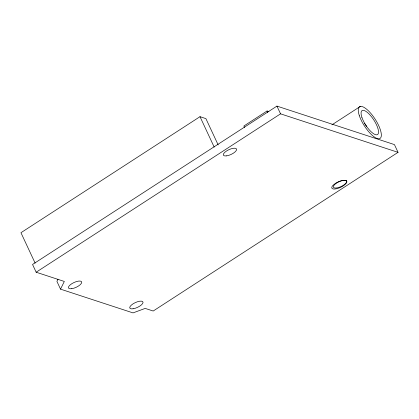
<?xml version="1.0" encoding="UTF-8"?>
<svg xmlns="http://www.w3.org/2000/svg" width="419" height="419" viewBox="0 0 419 419"><rect width="100%" height="100%" fill="white"/><g stroke="black" fill="none" stroke-linecap="round" stroke-linejoin="round"><path stroke-width="0.63" d="M58.005 279.201L56.921 281.4L60.53 289.147L133.027 312.899L145.199 308.405L153.181 311.024L398.05 152.343L394.441 144.602L276.943 106.101L32.546 264.473L36.154 272.214L64.327 281.448L60.53 289.147M218.158 144.916L205.897 118.619L199.999 116.686L20.95 232.713L35.123 263.101M268.841 111.58L267.05 110.993L243.868 126.014L244.539 127.455M36.154 272.214L280.552 113.842L398.05 152.343M331.937 124.831L360.33 106.431M276.943 106.101L280.552 113.842M267.05 110.993L267.72 112.433M199.999 116.686L214.172 147.074M364.226 123.228A4.117 1.383 57.1 0 1 366.594 126.554M346.408 180.699L346.398 180.872A7.259 2.624 -25 0 1 340.055 187A7.259 2.624 -25 0 1 333.514 186.015A7.259 2.624 -25 0 1 343.245 180.395L346.408 180.699M343.245 180.395L342.428 180.458A8.249 2.98 -25 0 0 331.968 186.743A8.249 2.98 -25 0 0 338.762 188.094A8.249 2.98 -25 0 0 346.859 181.343L345.466 180.322L343.245 180.395M133.116 308.777A7.259 2.624 -25 0 0 143.057 302.335A7.259 2.624 -25 0 0 132.985 303.88A7.259 2.624 -25 0 0 133.116 308.777M71.811 288.686A7.259 2.624 -25 0 0 81.752 282.244A7.259 2.624 -25 0 0 71.675 283.794A7.259 2.624 -25 0 0 71.811 288.686M226.695 155.858A7.259 2.624 -25 0 0 236.635 149.415A7.259 2.624 -25 0 0 226.559 150.966A7.259 2.624 -25 0 0 226.695 155.858M359.334 115.66A18.876 6.337 57.1 0 0 379.284 138.747A18.876 6.337 57.1 0 0 370.805 113.36A18.876 6.337 57.1 0 0 359.334 115.66M361.89 117.351A14.267 4.787 57.1 0 0 376.969 134.803A14.267 4.787 57.1 0 0 370.564 115.613A14.267 4.787 57.1 0 0 361.89 117.351"/></g></svg>
